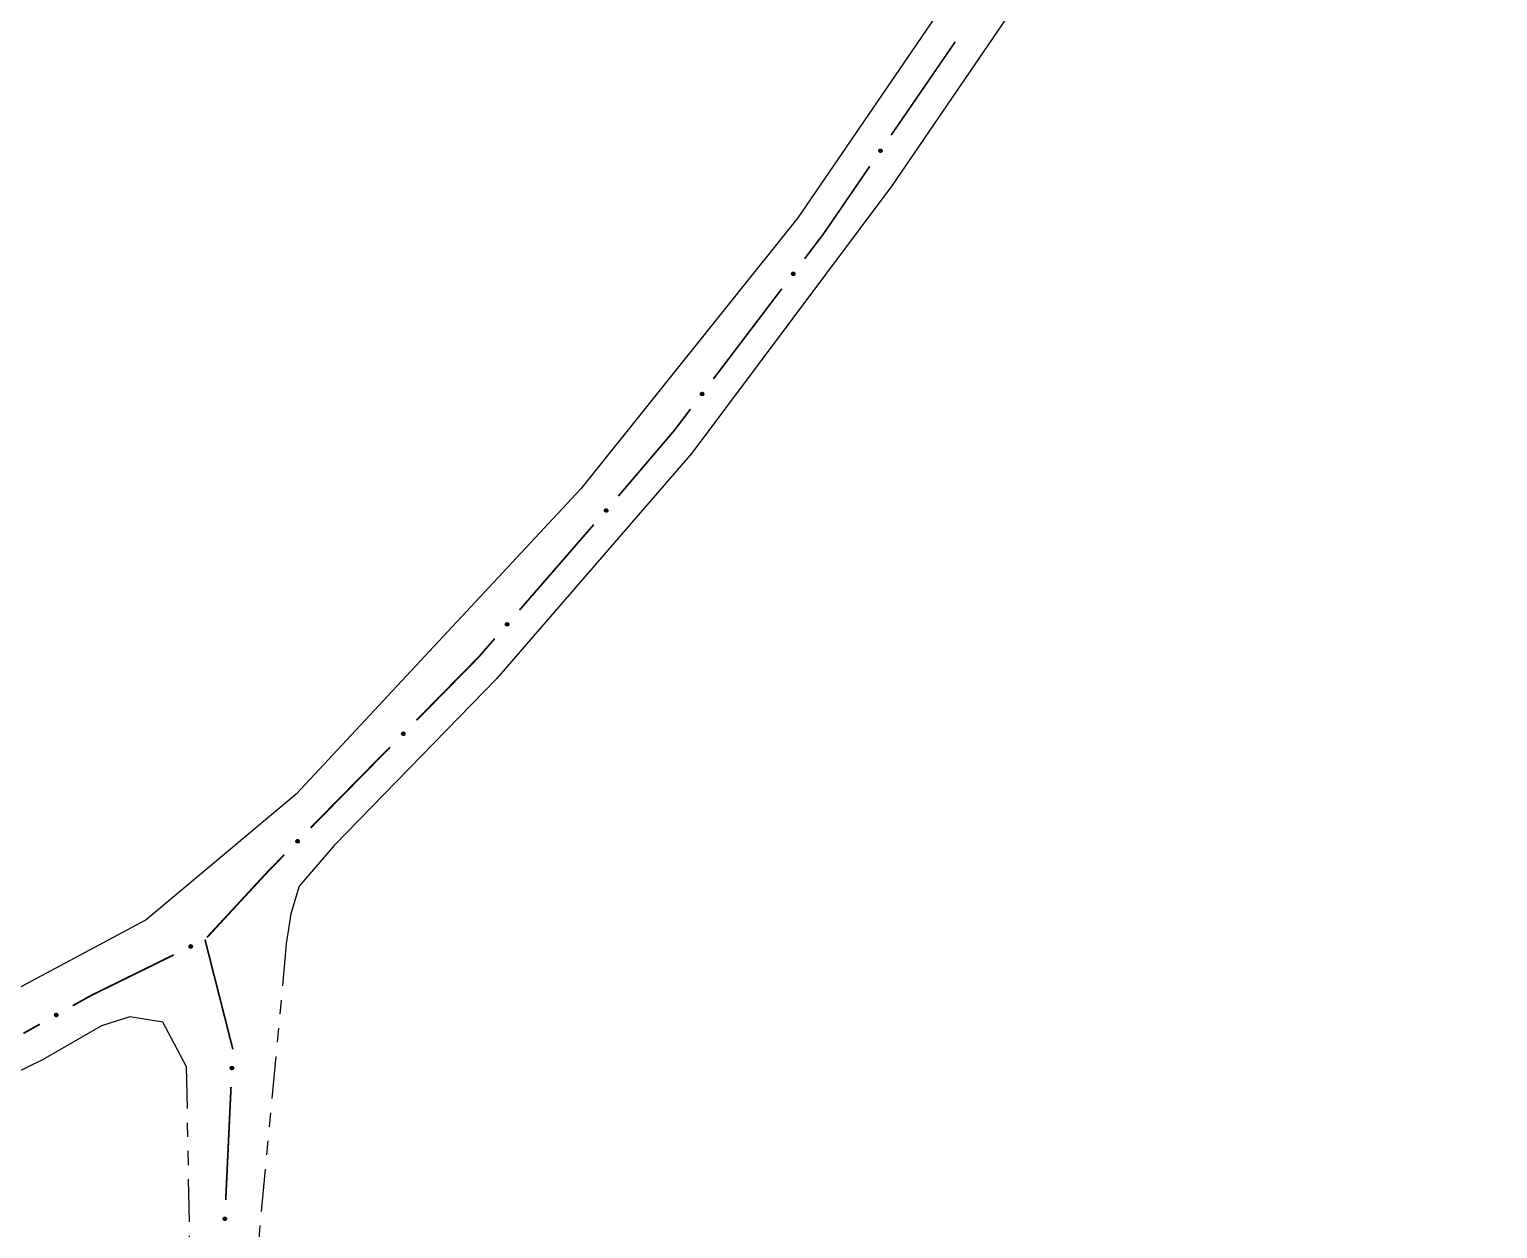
# Model space of a CAD drawing. Extents: x 211453 to 215163, y 4877397 to 4881305.
# Drawn here: x 213519.8 to 213675.5, y 4878695.7 to 4878822.8 of the extents above; entities that cross this region are included whole.
import ezdxf

# ---------------------------------------------------------------- set-up
doc = ezdxf.new("R2010")
doc.units = 0
doc.header["$LTSCALE"] = 1.5
doc.header["$MEASUREMENT"] = 0
doc.linetypes.add('TRACO_25', pattern=[8, 3, -1, 1, -1, 1, -1])
for name, color, linetype in [('SV-EIXO-ROD-ESTR', 7, 'CONTINUOUS'), ('SV-EIXO-RUA-N-PAV', 6, 'CONTINUOUS'), ('SV-EST-MUNIC-PAV', 20, 'CONTINUOUS'), ('SV-RUA-NAO-PAV', 7, 'CONTINUOUS')]:
    doc.layers.add(name, color=color, linetype=linetype)

msp = doc.modelspace()

# ---------------------------------------------------------------- linework, layer by layer
at = {"layer": 'SV-EIXO-ROD-ESTR', "const_width": 0.18}
for points in [[(213617.956324, 4878821.519825), (213611.164246, 4878811.627016)], [(213608.900466, 4878808.329244), (213604.382995, 4878801.726786)], [(213604.382995, 4878801.726786), (213604.025288, 4878801.203984)], [(213604.025288, 4878801.203984), (213601.989677, 4878798.522593)], [(213599.571036, 4878795.336659), (213592.315113, 4878785.778857)], [(213589.896472, 4878782.592923), (213588.687152, 4878780.999956)], [(213588.154158, 4878780.297874), (213582.239102, 4878773.358163)], [(213588.687152, 4878780.999956), (213588.154158, 4878780.297874)], [(213579.626967, 4878770.328906), (213571.755916, 4878761.27095)], [(213569.132233, 4878758.251632), (213567.820391, 4878756.741973)], [(213567.412233, 4878756.272267), (213560.835127, 4878749.587692)], [(213567.820391, 4878756.741973), (213567.412233, 4878756.272267)], [(213558.029713, 4878746.736437), (213551.016177, 4878739.608302)], [(213550.665454, 4878739.251848), (213549.615393, 4878738.180786)], [(213551.016177, 4878739.608302), (213550.665454, 4878739.251848)], [(213546.815107, 4878735.324494), (213545.414965, 4878733.896349)], [(213545.192651, 4878733.669588), (213538.616438, 4878726.563036)], [(213545.414965, 4878733.896349), (213545.192651, 4878733.669588)], [(213535.093339, 4878724.709633), (213527.014331, 4878720.743574)], [(213526.366206, 4878720.425404), (213524.378886, 4878719.311941)], [(213527.014331, 4878720.743574), (213526.366206, 4878720.425404)], [(213520.889284, 4878717.356774), (213519.144484, 4878716.37919)]]:
    msp.add_lwpolyline(points, dxfattribs=at)
at = {"layer": 'SV-EIXO-ROD-ESTR'}
for points in [[(213610.204308, 4878810.034358), (213610.213924, 4878809.986404), (213610.212383, 4878809.943224), (213610.200732, 4878809.90758), (213610.182224, 4878809.878766), (213610.159968, 4878809.851421), (213610.131448, 4878809.828802), (213610.094232, 4878809.810709), (213610.046195, 4878809.800725), (213610.002065, 4878809.805211), (213609.966508, 4878809.814763), (213609.935352, 4878809.832333), (213609.90915, 4878809.854399), (213609.886634, 4878809.884801), (213609.868667, 4878809.922695), (213609.859797, 4878809.97124), (213609.861598, 4878810.013563), (213609.873772, 4878810.047744), (213609.891634, 4878810.078954), (213609.91469, 4878810.106599), (213609.942815, 4878810.128641), (213609.981, 4878810.146662), (213610.02903, 4878810.154783), (213610.071262, 4878810.153468), (213610.105605, 4878810.141777), (213610.135937, 4878810.1235), (213610.163635, 4878810.101511), (213610.187566, 4878810.073788), (213610.204308, 4878810.034358)], [(213600.954912, 4878796.977504), (213600.962232, 4878796.929146), (213600.958635, 4878796.886089), (213600.945298, 4878796.85104), (213600.925437, 4878796.823141), (213600.901903, 4878796.796888), (213600.872336, 4878796.775654), (213600.834301, 4878796.759356), (213600.785843, 4878796.751673), (213600.741977, 4878796.758257), (213600.706916, 4878796.769494), (213600.676632, 4878796.788529), (213600.651512, 4878796.811818), (213600.630471, 4878796.84326), (213600.614331, 4878796.881967), (213600.607784, 4878796.93088), (213600.6116, 4878796.973068), (213600.625391, 4878797.00663), (213600.64472, 4878797.036954), (213600.669067, 4878797.063468), (213600.69821, 4878797.084144), (213600.737212, 4878797.100325), (213600.785574, 4878797.106147), (213600.827696, 4878797.102821), (213600.861442, 4878797.089505), (213600.890868, 4878797.069803), (213600.917486, 4878797.046519), (213600.940069, 4878797.017687), (213600.954912, 4878796.977504)], [(213591.280348, 4878784.233768), (213591.287668, 4878784.18541), (213591.284071, 4878784.142352), (213591.270734, 4878784.107304), (213591.250872, 4878784.079405), (213591.227339, 4878784.053152), (213591.197772, 4878784.031918), (213591.159737, 4878784.01562), (213591.111279, 4878784.007937), (213591.067413, 4878784.014521), (213591.032352, 4878784.025758), (213591.002068, 4878784.044793), (213590.976948, 4878784.068082), (213590.955907, 4878784.099524), (213590.939767, 4878784.13823), (213590.93322, 4878784.187143), (213590.937036, 4878784.229332), (213590.950827, 4878784.262894), (213590.970156, 4878784.293218), (213590.994503, 4878784.319732), (213591.023646, 4878784.340408), (213591.062648, 4878784.356589), (213591.11101, 4878784.36241), (213591.153132, 4878784.359085), (213591.186878, 4878784.345769), (213591.216304, 4878784.326067), (213591.242922, 4878784.302783), (213591.265505, 4878784.273951), (213591.280348, 4878784.233768)], [(213581.116144, 4878771.874815), (213581.120256, 4878771.82608), (213581.113824, 4878771.783354), (213581.098202, 4878771.749262), (213581.076543, 4878771.722735), (213581.051327, 4878771.698093), (213581.020424, 4878771.678858), (213580.981395, 4878771.665106), (213580.932536, 4878771.660638), (213580.8892, 4878771.670104), (213580.854957, 4878771.683631), (213580.825996, 4878771.704624), (213580.802468, 4878771.72952), (213580.783549, 4878771.762282), (213580.769999, 4878771.80197), (213580.766696, 4878771.851208), (213580.773289, 4878771.893053), (213580.789264, 4878771.925631), (213580.810553, 4878771.954613), (213580.836598, 4878771.979462), (213580.867042, 4878771.998169), (213580.907027, 4878772.01174), (213580.955668, 4878772.014356), (213580.997478, 4878772.008257), (213581.030272, 4878771.992743), (213581.058333, 4878771.971141), (213581.083356, 4878771.946151), (213581.103986, 4878771.915891), (213581.116144, 4878771.874815)], [(213570.62141, 4878759.797541), (213570.625521, 4878759.748806), (213570.619089, 4878759.70608), (213570.603468, 4878759.671988), (213570.581808, 4878759.645461), (213570.556593, 4878759.620819), (213570.525689, 4878759.601584), (213570.48666, 4878759.587832), (213570.437801, 4878759.583364), (213570.394465, 4878759.59283), (213570.360222, 4878759.606357), (213570.331262, 4878759.62735), (213570.307733, 4878759.652246), (213570.288814, 4878759.685008), (213570.275264, 4878759.724696), (213570.271961, 4878759.773934), (213570.278554, 4878759.815779), (213570.29453, 4878759.848357), (213570.315819, 4878759.877339), (213570.341863, 4878759.902188), (213570.372308, 4878759.920895), (213570.412292, 4878759.934466), (213570.460934, 4878759.937082), (213570.502743, 4878759.930983), (213570.535538, 4878759.915469), (213570.563598, 4878759.893867), (213570.588622, 4878759.868877), (213570.609251, 4878759.838617), (213570.62141, 4878759.797541)], [(213559.611657, 4878748.187277), (213559.612747, 4878748.13838), (213559.603684, 4878748.096134), (213559.585984, 4878748.063073), (213559.562725, 4878748.037937), (213559.536034, 4878748.014902), (213559.503999, 4878747.997615), (213559.464195, 4878747.986303), (213559.415153, 4878747.984866), (213559.372485, 4878747.996994), (213559.339145, 4878748.012613), (213559.311538, 4878748.035357), (213559.289595, 4878748.061662), (213559.272738, 4878748.095531), (213559.261669, 4878748.135981), (213559.261417, 4878748.185329), (213559.270586, 4878748.226686), (213559.288546, 4878748.258214), (213559.311587, 4878748.285823), (213559.339119, 4878748.309014), (213559.370662, 4878748.325802), (213559.411409, 4878748.336874), (213559.46012, 4878748.336476), (213559.501472, 4878748.327803), (213559.533244, 4878748.31029), (213559.559915, 4878748.286994), (213559.583344, 4878748.260504), (213559.602063, 4878748.229026), (213559.611657, 4878748.187277)], [(213548.394442, 4878736.778174), (213548.395619, 4878736.72928), (213548.386633, 4878736.687017), (213548.368992, 4878736.653925), (213548.345778, 4878736.628747), (213548.319129, 4878736.605664), (213548.287125, 4878736.588319), (213548.247341, 4878736.576936), (213548.198302, 4878736.575411), (213548.155613, 4878736.587462), (213548.122244, 4878736.603022), (213548.094596, 4878736.625716), (213548.072606, 4878736.65198), (213548.055688, 4878736.685819), (213548.044547, 4878736.726249), (213548.044207, 4878736.775598), (213548.053301, 4878736.81697), (213548.071204, 4878736.848531), (213548.094196, 4878736.876181), (213548.121685, 4878736.899421), (213548.153199, 4878736.916266), (213548.193926, 4878736.927411), (213548.242637, 4878736.927101), (213548.284005, 4878736.918502), (213548.315808, 4878736.901046), (213548.342521, 4878736.877798), (213548.365998, 4878736.85135), (213548.384773, 4878736.819906), (213548.394442, 4878736.778174)], [(213537.066162, 4878725.55548), (213537.051014, 4878725.508976), (213537.028487, 4878725.472106), (213537.000847, 4878725.446762), (213536.970582, 4878725.430735), (213536.937774, 4878725.417826), (213536.901824, 4878725.412109), (213536.860519, 4878725.414602), (213536.813762, 4878725.429469), (213536.777509, 4878725.455029), (213536.751212, 4878725.480798), (213536.732684, 4878725.511393), (213536.720677, 4878725.543476), (213536.715974, 4878725.581014), (213536.718909, 4878725.622849), (213536.734996, 4878725.669502), (213536.757329, 4878725.705497), (213536.784708, 4878725.729309), (213536.815585, 4878725.747742), (213536.849238, 4878725.760519), (213536.884559, 4878725.765928), (213536.926674, 4878725.762897), (213536.972511, 4878725.746409), (213537.008666, 4878725.724544), (213537.032856, 4878725.697507), (213537.050319, 4878725.6667), (213537.063666, 4878725.63395), (213537.070918, 4878725.598052), (213537.066162, 4878725.55548)], [(213522.813239, 4878718.308553), (213522.800641, 4878718.261295), (213522.780149, 4878718.223255), (213522.753927, 4878718.196447), (213522.724578, 4878718.1788), (213522.692519, 4878718.164127), (213522.656933, 4878718.156466), (213522.615553, 4878718.156711), (213522.568058, 4878718.169016), (213522.53047, 4878718.192568), (213522.502812, 4878718.21687), (213522.482649, 4878718.246414), (213522.468917, 4878718.277797), (213522.462181, 4878718.315024), (213522.462839, 4878718.356956), (213522.476368, 4878718.404415), (213522.496712, 4878718.44157), (213522.522757, 4878718.466834), (213522.552587, 4878718.486917), (213522.585496, 4878718.501504), (213522.620471, 4878718.508824), (213522.662689, 4878718.508086), (213522.709353, 4878718.494112), (213522.746643, 4878718.474243), (213522.772266, 4878718.448561), (213522.791377, 4878718.418748), (213522.806484, 4878718.386772), (213522.815675, 4878718.351321), (213522.813239, 4878718.308553)]]:
    msp.add_lwpolyline(points, close=True, dxfattribs=at)
for points in [[(213609.942815, 4878810.128641), (213609.859797, 4878809.97124)], [(213609.91469, 4878810.106599), (213609.861598, 4878810.013563)], [(213609.92682, 4878810.113683), (213609.863925, 4878809.997968)], [(213609.960752, 4878810.131765), (213609.86824, 4878809.953626)], [(213609.981, 4878810.146662), (213609.868667, 4878809.922695)], [(213610.004103, 4878810.146691), (213609.878952, 4878809.906547)], [(213610.02903, 4878810.154783), (213609.886634, 4878809.884801)], [(213610.048092, 4878810.152903), (213609.899704, 4878809.874093)], [(213610.071262, 4878810.153468), (213609.90915, 4878809.854399)], [(213610.085836, 4878810.145197), (213609.923546, 4878809.846138)], [(213610.105605, 4878810.141777), (213609.935352, 4878809.832333)], [(213610.118945, 4878810.130741), (213609.949771, 4878809.826477)], [(213610.135937, 4878810.1235), (213609.966508, 4878809.814763)], [(213610.148545, 4878810.108763), (213609.988572, 4878809.813079)], [(213610.163635, 4878810.101511), (213610.002065, 4878809.805211)], [(213610.172806, 4878810.08383), (213610.027088, 4878809.806497)], [(213610.187566, 4878810.073788), (213610.046195, 4878809.800725)], [(213610.193978, 4878810.054398), (213610.070658, 4878809.809687)], [(213610.204308, 4878810.034358), (213610.094232, 4878809.810709)], [(213610.208485, 4878810.008025), (213610.116678, 4878809.826091)], [(213610.213924, 4878809.986404), (213610.131448, 4878809.828802)], [(213610.213152, 4878809.961786), (213610.149905, 4878809.847968)], [(213610.212383, 4878809.943224), (213610.159968, 4878809.851421)], [(213600.69821, 4878797.084144), (213600.607784, 4878796.93088)], [(213600.669067, 4878797.063468), (213600.6116, 4878796.973068)], [(213600.681521, 4878797.069965), (213600.613182, 4878796.95738)], [(213600.737212, 4878797.100325), (213600.614331, 4878796.881967)], [(213600.716276, 4878797.08641), (213600.615378, 4878796.912883)], [(213600.76029, 4878797.099252), (213600.623834, 4878796.865347)], [(213600.785574, 4878797.106147), (213600.630471, 4878796.84326)], [(213600.804525, 4878797.103361), (213600.643016, 4878796.83194)], [(213600.827696, 4878797.102821), (213600.651512, 4878796.811818)], [(213600.841858, 4878797.093864), (213600.665497, 4878796.802881)], [(213600.861442, 4878797.089505), (213600.676632, 4878796.788529)], [(213600.874241, 4878797.077846), (213600.690756, 4878796.781992)], [(213600.890868, 4878797.069803), (213600.706916, 4878796.769494)], [(213600.90276, 4878797.054482), (213600.728874, 4878796.76676)], [(213600.917486, 4878797.046519), (213600.741977, 4878796.758257)], [(213600.925805, 4878797.028421), (213600.767032, 4878796.75835)], [(213600.940069, 4878797.017687), (213600.785843, 4878796.751673)], [(213600.94555, 4878796.998013), (213600.810704, 4878796.759459)], [(213600.954912, 4878796.977504), (213600.834301, 4878796.759356)], [(213600.957829, 4878796.951001), (213600.857455, 4878796.77365)], [(213600.962232, 4878796.929146), (213600.872336, 4878796.775654)], [(213600.960287, 4878796.904592), (213600.891687, 4878796.793919)], [(213600.958635, 4878796.886089), (213600.901903, 4878796.796888)], [(213591.023646, 4878784.340408), (213590.93322, 4878784.187143)], [(213591.062648, 4878784.356589), (213590.939767, 4878784.13823)], [(213591.041712, 4878784.342674), (213590.940814, 4878784.169147)], [(213591.085726, 4878784.355516), (213590.94927, 4878784.121611)], [(213591.11101, 4878784.36241), (213590.955907, 4878784.099524)], [(213591.129961, 4878784.359625), (213590.968451, 4878784.088204)], [(213591.153132, 4878784.359085), (213590.976948, 4878784.068082)], [(213591.167294, 4878784.350128), (213590.990933, 4878784.059145)], [(213591.186878, 4878784.345769), (213591.002068, 4878784.044793)], [(213591.199677, 4878784.33411), (213591.016192, 4878784.038256)], [(213590.994503, 4878784.319732), (213590.937036, 4878784.229332)], [(213591.006957, 4878784.326229), (213590.938618, 4878784.213644)], [(213591.216304, 4878784.326067), (213591.032352, 4878784.025758)], [(213591.228196, 4878784.310746), (213591.05431, 4878784.023023)], [(213591.242922, 4878784.302783), (213591.067413, 4878784.014521)], [(213591.251241, 4878784.284685), (213591.092468, 4878784.014613)], [(213591.265505, 4878784.273951), (213591.111279, 4878784.007937)], [(213591.270986, 4878784.254277), (213591.13614, 4878784.015723)], [(213591.280348, 4878784.233768), (213591.159737, 4878784.01562)], [(213591.283265, 4878784.207265), (213591.182891, 4878784.029914)], [(213591.287668, 4878784.18541), (213591.197772, 4878784.031918)], [(213591.285723, 4878784.160856), (213591.217123, 4878784.050183)], [(213591.284071, 4878784.142352), (213591.227339, 4878784.053152)], [(213580.867042, 4878771.998169), (213580.766696, 4878771.851208)], [(213580.907027, 4878772.01174), (213580.769999, 4878771.80197)], [(213580.885218, 4878771.999237), (213580.773085, 4878771.83275)], [(213580.836598, 4878771.979462), (213580.773289, 4878771.893053)], [(213580.849453, 4878771.985123), (213580.773831, 4878771.877295)], [(213580.929983, 4878772.009146), (213580.778384, 4878771.78476)], [(213580.955668, 4878772.014356), (213580.783549, 4878771.762282)], [(213580.974393, 4878772.010326), (213580.795319, 4878771.750159)], [(213580.997478, 4878772.008257), (213580.802468, 4878771.72952)], [(213581.011018, 4878771.998385), (213580.815833, 4878771.719679)], [(213581.030272, 4878771.992743), (213580.825996, 4878771.704624)], [(213581.042273, 4878771.980264), (213580.839658, 4878771.697168)], [(213581.058333, 4878771.971141), (213580.854957, 4878771.683631)], [(213581.069187, 4878771.955069), (213580.876687, 4878771.679453)], [(213581.083356, 4878771.946151), (213580.8892, 4878771.670104)], [(213581.090462, 4878771.927543), (213580.914207, 4878771.668542)], [(213581.103986, 4878771.915891), (213580.932536, 4878771.660638)], [(213581.108156, 4878771.895898), (213580.957857, 4878771.666766)], [(213581.116144, 4878771.874815), (213580.981395, 4878771.665106)], [(213581.117305, 4878771.848178), (213581.005442, 4878771.67784)], [(213581.120256, 4878771.82608), (213581.020424, 4878771.678858)], [(213581.116694, 4878771.801708), (213581.040937, 4878771.695805)], [(213581.113824, 4878771.783354), (213581.051327, 4878771.698093)], [(213570.372308, 4878759.920895), (213570.271961, 4878759.773934)], [(213570.412292, 4878759.934466), (213570.275264, 4878759.724696)], [(213570.390484, 4878759.921963), (213570.278351, 4878759.755476)], [(213570.341863, 4878759.902188), (213570.278554, 4878759.815779)], [(213570.354719, 4878759.907849), (213570.279097, 4878759.800021)], [(213570.435249, 4878759.931872), (213570.28365, 4878759.707486)], [(213570.460934, 4878759.937082), (213570.288814, 4878759.685008)], [(213570.479659, 4878759.933052), (213570.300584, 4878759.672885)], [(213570.502743, 4878759.930983), (213570.307733, 4878759.652246)], [(213570.516284, 4878759.921111), (213570.321098, 4878759.642405)], [(213570.535538, 4878759.915469), (213570.331262, 4878759.62735)], [(213570.547538, 4878759.90299), (213570.344923, 4878759.619894)], [(213570.563598, 4878759.893867), (213570.360222, 4878759.606357)], [(213570.574453, 4878759.877795), (213570.381953, 4878759.602179)], [(213570.588622, 4878759.868877), (213570.394465, 4878759.59283)], [(213570.595727, 4878759.850269), (213570.419472, 4878759.591268)], [(213570.609251, 4878759.838617), (213570.437801, 4878759.583364)], [(213570.613422, 4878759.818624), (213570.463122, 4878759.589492)], [(213570.62141, 4878759.797541), (213570.48666, 4878759.587832)], [(213570.622571, 4878759.770904), (213570.510708, 4878759.600566)], [(213570.625521, 4878759.748806), (213570.525689, 4878759.601584)], [(213570.62196, 4878759.724434), (213570.546203, 4878759.618531)], [(213570.619089, 4878759.70608), (213570.556593, 4878759.620819)], [(213559.370662, 4878748.325802), (213559.261417, 4878748.185329)], [(213559.411409, 4878748.336874), (213559.261669, 4878748.135981)], [(213559.388869, 4878748.325744), (213559.266653, 4878748.166511)], [(213559.434162, 4878748.332865), (213559.268974, 4878748.118285)], [(213559.3523, 4878748.313869), (213559.270153, 4878748.210924)], [(213559.339119, 4878748.309014), (213559.270586, 4878748.226686)], [(213559.46012, 4878748.336476), (213559.272738, 4878748.095531)], [(213559.47856, 4878748.331295), (213559.283736, 4878748.082703)], [(213559.501472, 4878748.327803), (213559.289595, 4878748.061662)], [(213559.514376, 4878748.317112), (213559.302325, 4878748.051012)], [(213559.533244, 4878748.31029), (213559.311538, 4878748.035357)], [(213559.54445, 4878748.297093), (213559.324712, 4878748.027071)], [(213559.559915, 4878748.286994), (213559.339145, 4878748.012613)], [(213559.569754, 4878748.270281), (213559.360575, 4878748.007099)], [(213559.583344, 4878748.260504), (213559.372485, 4878747.996994)], [(213559.589285, 4878748.241492), (213559.397348, 4878747.993889)], [(213559.602063, 4878748.229026), (213559.415153, 4878747.984866)], [(213559.604988, 4878748.208813), (213559.440805, 4878747.989416)], [(213559.611657, 4878748.187277), (213559.464195, 4878747.986303)], [(213559.611168, 4878748.160618), (213559.488984, 4878747.997526)], [(213559.612747, 4878748.13838), (213559.503999, 4878747.997615)], [(213559.607684, 4878748.114275), (213559.525522, 4878748.01326)], [(213559.603684, 4878748.096134), (213559.536034, 4878748.014902)], [(213548.153199, 4878736.916266), (213548.044207, 4878736.775598)], [(213548.193926, 4878736.927411), (213548.044547, 4878736.726249)], [(213548.171406, 4878736.916241), (213548.049476, 4878736.756788)], [(213548.216685, 4878736.923443), (213548.051883, 4878736.708567)], [(213548.134858, 4878736.9043), (213548.052896, 4878736.801208)], [(213548.121685, 4878736.899421), (213548.053301, 4878736.81697)], [(213548.242637, 4878736.927101), (213548.055688, 4878736.685819)], [(213548.261086, 4878736.921953), (213548.066709, 4878736.673012)], [(213548.284005, 4878736.918502), (213548.072606, 4878736.65198)], [(213548.296927, 4878736.907834), (213548.085356, 4878736.641354)], [(213548.315808, 4878736.901046), (213548.094596, 4878736.625716)], [(213548.327037, 4878736.887869), (213548.107785, 4878736.617454)], [(213548.342521, 4878736.877798), (213548.122244, 4878736.603022)], [(213548.35239, 4878736.861103), (213548.143684, 4878736.597546)], [(213548.365998, 4878736.85135), (213548.155613, 4878736.587462)], [(213548.371973, 4878736.83235), (213548.180481, 4878736.584401)], [(213548.384773, 4878736.819906), (213548.198302, 4878736.575411)], [(213548.387735, 4878736.799699), (213548.223945, 4878736.580007)], [(213548.394442, 4878736.778174), (213548.247341, 4878736.576936)], [(213548.394001, 4878736.751515), (213548.27211, 4878736.588203)], [(213548.395619, 4878736.72928), (213548.287125, 4878736.588319)], [(213548.390601, 4878736.705166), (213548.30862, 4878736.604003)], [(213548.386633, 4878736.687017), (213548.319129, 4878736.605664)], [(213536.972511, 4878725.746409), (213536.715974, 4878725.581014)], [(213536.926674, 4878725.762897), (213536.718909, 4878725.622849)], [(213536.94682, 4878725.751587), (213536.719948, 4878725.603732)], [(213537.008666, 4878725.724544), (213536.720677, 4878725.543476)], [(213536.988199, 4878725.735419), (213536.722109, 4878725.565271)], [(213537.017307, 4878725.710186), (213536.729168, 4878725.529215)], [(213537.032856, 4878725.697507), (213536.732684, 4878725.511393)], [(213536.901722, 4878725.75985), (213536.733712, 4878725.650011)], [(213536.884559, 4878725.765928), (213536.734996, 4878725.669502)], [(213537.039065, 4878725.681346), (213536.742375, 4878725.499216)], [(213537.050319, 4878725.6667), (213536.751212, 4878725.480798)], [(213536.863283, 4878725.760741), (213536.751706, 4878725.690766)], [(213536.849238, 4878725.760519), (213536.757329, 4878725.705497)], [(213537.054075, 4878725.647672), (213536.769612, 4878725.468505)], [(213537.063666, 4878725.63395), (213536.777509, 4878725.455029)], [(213537.062984, 4878725.614044), (213536.799945, 4878725.443873)], [(213537.070918, 4878725.598052), (213536.813762, 4878725.429469)], [(213537.066992, 4878725.57801), (213536.839475, 4878725.425277)], [(213537.066162, 4878725.55548), (213536.860519, 4878725.414602)], [(213537.056882, 4878725.530484), (213536.887624, 4878725.416993)], [(213537.051014, 4878725.508976), (213536.901824, 4878725.412109)], [(213537.038263, 4878725.487903), (213536.927311, 4878725.419754)], [(213537.028487, 4878725.472106), (213536.937774, 4878725.417826)], [(213522.709353, 4878718.494112), (213522.462181, 4878718.315024)], [(213522.662689, 4878718.508086), (213522.462839, 4878718.356956)], [(213522.683419, 4878718.497887), (213522.464915, 4878718.337925)], [(213522.746643, 4878718.474243), (213522.468917, 4878718.277797)], [(213522.725615, 4878718.483991), (213522.469162, 4878718.299638)], [(213522.637939, 4878718.503687), (213522.476144, 4878718.384883)], [(213522.620471, 4878718.508824), (213522.476368, 4878718.404415)], [(213522.756051, 4878718.460377), (213522.47817, 4878718.264018)], [(213522.772266, 4878718.448561), (213522.482649, 4878718.246414)], [(213522.599508, 4878718.502488), (213522.491898, 4878718.426556)], [(213522.779344, 4878718.432761), (213522.492987, 4878718.234781)], [(213522.585496, 4878718.501504), (213522.496712, 4878718.44157)], [(213522.791377, 4878718.418748), (213522.502812, 4878718.21687)], [(213522.796162, 4878718.399953), (213522.521853, 4878718.205595)], [(213522.806484, 4878718.386772), (213522.53047, 4878718.192568)], [(213522.806884, 4878718.366858), (213522.553479, 4878718.182648)], [(213522.815675, 4878718.351321), (213522.568058, 4878718.169016)], [(213522.812844, 4878718.331095), (213522.593961, 4878718.166227)], [(213522.813239, 4878718.308553), (213522.615553, 4878718.156711)], [(213522.805331, 4878718.28309), (213522.642489, 4878718.160571)], [(213522.800641, 4878718.261295), (213522.656933, 4878718.156466)], [(213522.789053, 4878718.23956), (213522.681967, 4878718.165484)], [(213522.780149, 4878718.223255), (213522.692519, 4878718.164127)]]:
    msp.add_lwpolyline(points, dxfattribs=at)
at = {"layer": 'SV-EIXO-RUA-N-PAV', "const_width": 0.18}
for points in [[(213538.406374, 4878726.336032), (213541.114761, 4878715.67467)], [(213541.114761, 4878715.67467), (213541.355298, 4878714.727814)], [(213541.355298, 4878714.727814), (213541.354221, 4878714.70477)], [(213541.167412, 4878710.709135), (213540.606985, 4878698.722228)]]:
    msp.add_lwpolyline(points, dxfattribs=at)
at = {"layer": 'SV-EIXO-RUA-N-PAV'}
for points in [[(213541.377487, 4878712.845335), (213541.410927, 4878712.809644), (213541.432368, 4878712.772132), (213541.441246, 4878712.735698), (213541.440696, 4878712.701456), (213541.436188, 4878712.666488), (213541.423865, 4878712.632237), (213541.401767, 4878712.59725), (213541.3662, 4878712.563455), (213541.326329, 4878712.544015), (213541.291075, 4878712.5334), (213541.255336, 4878712.531918), (213541.22144, 4878712.536866), (213541.186285, 4878712.550843), (213541.151048, 4878712.573584), (213541.117931, 4878712.61017), (213541.097163, 4878712.64709), (213541.089501, 4878712.682557), (213541.088238, 4878712.718495), (213541.093268, 4878712.754139), (213541.105558, 4878712.787692), (213541.128518, 4878712.823128), (213541.165062, 4878712.855337), (213541.201649, 4878712.876471), (213541.236999, 4878712.884629), (213541.272408, 4878712.885076), (213541.307535, 4878712.880981), (213541.342482, 4878712.870027), (213541.377487, 4878712.845335)], [(213540.630251, 4878696.862793), (213540.663691, 4878696.827103), (213540.685132, 4878696.78959), (213540.69401, 4878696.753156), (213540.693461, 4878696.718914), (213540.688953, 4878696.683947), (213540.67663, 4878696.649695), (213540.654532, 4878696.614709), (213540.618964, 4878696.580913), (213540.579093, 4878696.561474), (213540.543839, 4878696.550859), (213540.508101, 4878696.549376), (213540.474205, 4878696.554324), (213540.439049, 4878696.568302), (213540.403813, 4878696.591042), (213540.370695, 4878696.627629), (213540.349927, 4878696.664549), (213540.342265, 4878696.700015), (213540.341002, 4878696.735954), (213540.346032, 4878696.771598), (213540.358322, 4878696.80515), (213540.381282, 4878696.840587), (213540.417826, 4878696.872795), (213540.454413, 4878696.893929), (213540.489763, 4878696.902087), (213540.525173, 4878696.902534), (213540.5603, 4878696.898439), (213540.595246, 4878696.887485), (213540.630251, 4878696.862793)]]:
    msp.add_lwpolyline(points, close=True, dxfattribs=at)
for points in [[(213541.093268, 4878712.754139), (213541.097163, 4878712.64709)], [(213541.099845, 4878712.766551), (213541.107358, 4878712.635062)], [(213541.105558, 4878712.787692), (213541.117931, 4878712.61017)], [(213541.119158, 4878712.799798), (213541.134388, 4878712.599648)], [(213541.128518, 4878712.823128), (213541.151048, 4878712.573584)], [(213541.148139, 4878712.835325), (213541.168298, 4878712.565278)], [(213541.165062, 4878712.855337), (213541.186285, 4878712.550843)], [(213541.182254, 4878712.863783), (213541.203036, 4878712.548628)], [(213541.201649, 4878712.876471), (213541.22144, 4878712.536866)], [(213541.218394, 4878712.877119), (213541.238028, 4878712.53743)], [(213541.236999, 4878712.884629), (213541.255336, 4878712.531918)], [(213541.254151, 4878712.882277), (213541.270677, 4878712.534538)], [(213541.272408, 4878712.885076), (213541.291075, 4878712.5334)], [(213541.290889, 4878712.879194), (213541.310715, 4878712.543594)], [(213541.307535, 4878712.880981), (213541.326329, 4878712.544015)], [(213541.324646, 4878712.870786), (213541.346919, 4878712.558293)], [(213541.342482, 4878712.870027), (213541.3662, 4878712.563455)], [(213541.358149, 4878712.856925), (213541.382269, 4878712.583961)], [(213541.377487, 4878712.845335), (213541.401767, 4878712.59725)], [(213541.394912, 4878712.825154), (213541.412741, 4878712.62215)], [(213541.410927, 4878712.809644), (213541.423865, 4878712.632237)], [(213541.423242, 4878712.788313), (213541.429455, 4878712.658251)], [(213541.432368, 4878712.772132), (213541.436188, 4878712.666488)], [(213540.346032, 4878696.771598), (213540.349927, 4878696.664549)], [(213540.352609, 4878696.784009), (213540.360122, 4878696.65252)], [(213540.358322, 4878696.80515), (213540.370695, 4878696.627629)], [(213540.371922, 4878696.817256), (213540.387153, 4878696.617106)], [(213540.381282, 4878696.840587), (213540.403813, 4878696.591042)], [(213540.400903, 4878696.852784), (213540.421062, 4878696.582737)], [(213540.417826, 4878696.872795), (213540.439049, 4878696.568302)], [(213540.435018, 4878696.881241), (213540.4558, 4878696.566086)], [(213540.454413, 4878696.893929), (213540.474205, 4878696.554324)], [(213540.471158, 4878696.894578), (213540.490793, 4878696.554888)], [(213540.489763, 4878696.902087), (213540.508101, 4878696.549376)], [(213540.506915, 4878696.899736), (213540.523442, 4878696.551996)], [(213540.525173, 4878696.902534), (213540.543839, 4878696.550859)], [(213540.543654, 4878696.896652), (213540.563479, 4878696.561052)], [(213540.5603, 4878696.898439), (213540.579093, 4878696.561474)], [(213540.577411, 4878696.888244), (213540.599683, 4878696.575752)], [(213540.595246, 4878696.887485), (213540.618964, 4878696.580913)], [(213540.610913, 4878696.874383), (213540.635033, 4878696.601419)], [(213540.630251, 4878696.862793), (213540.654532, 4878696.614709)], [(213540.647676, 4878696.842612), (213540.665505, 4878696.639609)], [(213540.663691, 4878696.827103), (213540.67663, 4878696.649695)], [(213540.676006, 4878696.805771), (213540.682219, 4878696.67571)], [(213540.685132, 4878696.78959), (213540.688953, 4878696.683947)]]:
    msp.add_lwpolyline(points, dxfattribs=at)
at = {"layer": 'SV-EST-MUNIC-PAV', "linetype": 'Continuous'}
for points in [[(213776.377498, 4879059.142352, 13.303078), (213754.511297, 4879028.362034, 13.303078), (213699.625071, 4878949.878116, 13.744922), (213664.475648, 4878897.71094, 13.744922), (213635.454877, 4878852.861865, 14.0476), (213601.26496, 4878802.854201, 14.170564), (213578.270376, 4878774.121569, 14.12327), (213548.086725, 4878741.755553, 14.12327), (213532.157913, 4878728.424088, 14.170564), (213506.278842, 4878714.618872, 14.066518), (213485.787619, 4878710.71133, 14.066518), (213466.505513, 4878710.462994, 14.189481), (213441.872188, 4878712.424689, 14.198939), (213403.696774, 4878716.397138, 14.274609), (213365.741282, 4878720.739499, 14.463783), (213344.315783, 4878722.671645, 14.463783)], [(213639.295585, 4878833.006114, 13.981389), (213634.059067, 4878837.264935, 13.981389), (213631.669099, 4878836.18534, 13.981389), (213611.225134, 4878806.26272, 14.028683), (213590.030646, 4878777.909865, 13.943554), (213569.304975, 4878753.996131, 13.943554), (213552.087965, 4878736.300925, 13.953012), (213548.378751, 4878731.982054, 13.981389), (213547.509464, 4878729.072678, 13.981389), (213547.030296, 4878725.89332, 13.981389)], [(213536.422717, 4878712.916666, 13.971931), (213533.921138, 4878717.565996, 14.000306), (213530.420582, 4878718.146179, 14.028683), (213527.420508, 4878717.196611, 14.075976), (213521.160808, 4878713.587819, 14.075976), (213503.331224, 4878704.880963, 14.075976), (213485.25958, 4878703.462747, 14.075976), (213472.888215, 4878703.353805, 14.085435), (213466.28781, 4878704.040281, 14.085435)]]:
    msp.add_polyline3d(points, dxfattribs=at)
at = {"layer": 'SV-RUA-NAO-PAV', "linetype": 'TRACO_25'}
for points in [[(213547.030296, 4878725.89332, 13.726004), (213541.815259, 4878670.10432, 13.688169), (213600.988953, 4878662.865727, 13.063894), (213609.070039, 4878659.274524, 13.744922), (213611.338057, 4878654.945177, 12.931472)], [(213536.422717, 4878712.916666, 13.480078), (213536.859177, 4878688.300882, 13.650334), (213531.996599, 4878652.727282, 13.650334), (213459.569774, 4878661.428738, 13.650334)]]:
    msp.add_polyline3d(points, dxfattribs=at)

doc.saveas('drawing.dxf')
